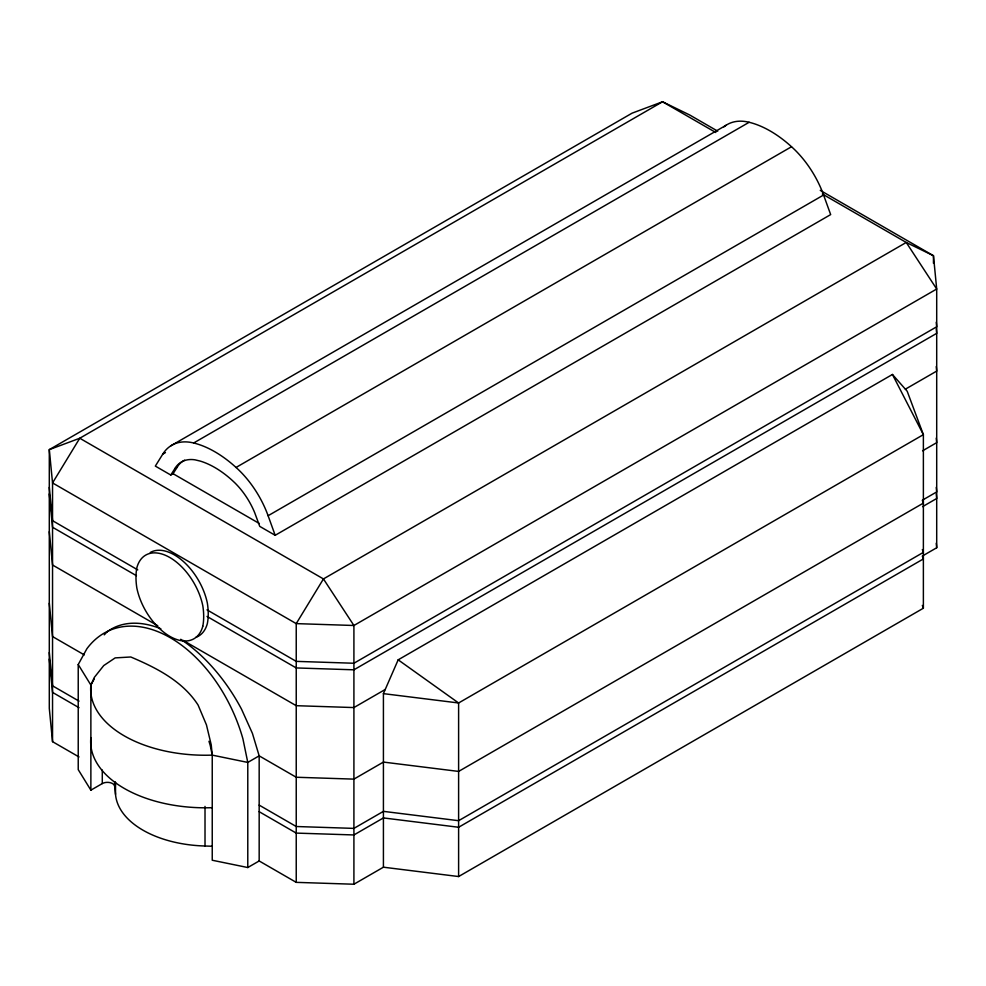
<?xml version="1.0" encoding="UTF-8"?>
<svg xmlns="http://www.w3.org/2000/svg" width="986" height="986" viewBox="0 0 986 986"><rect width="100%" height="100%" fill="white"/><g stroke="black" fill="none" stroke-linecap="round" stroke-linejoin="round"><path stroke-width="1.48" d="M383.418 867.199L383.418 693.639L398.171 659.831L892.441 374.47L907.194 391.245L923.377 434.653L923.377 608.214L458.613 876.542L383.418 867.199L353.912 884.232L296.231 882.359L259.17 860.963L247.782 867.532L212.236 860.236L212.236 755.116L211.238 744.886L206.444 724.87L198.1 705.076C182.73 681.116 156.219 667.768 130.781 656.984L115.177 657.896L103.74 665.562L94.336 677.394L90.872 685.048L90.872 790.168L102.285 783.574A7.259 4.19 0 0 1 110.001 782.625A7.259 4.19 0 0 1 114.672 786.286L115.596 795.061A93.978 54.255 0 0 0 203.745 845.963L211.978 846.247M90.872 790.168L78.227 769.635L78.227 664.527L86.867 648.763A125.863 80.642 66.2 0 1 170.282 637.72A125.863 80.642 66.2 0 1 242.926 738.859L247.782 762.424L247.782 867.532M922.329 500.296L923.377 503.106L458.613 771.422L383.418 762.079L353.912 779.125L296.231 777.251L259.17 755.855L247.782 762.424L212.236 755.116A114.647 66.198 0 0 1 90.872 685.048L94.348 678.701M165.438 452.599L162.776 454.127L155.332 466.095L170.775 475.018L173.055 473.699L178.367 465.38A52.566 30.356 60 0 1 184.678 460.154M170.775 475.018L176.1 466.698A52.566 30.356 60 0 1 195.08 459.846L200.294 461.103A89.06 51.42 60 0 1 232.265 480.416L234.878 482.869A54.131 31.244 60 0 1 254.733 512.782L259.737 526.376L275.18 535.299L830.668 214.591L823.581 195.018A73.445 42.41 60 0 0 791.524 146.741A108.386 62.574 60 0 0 749.15 122.276A71.892 41.511 60 0 0 723.909 126.874M104.257 634.848L107.215 631.681M170.677 445.918L726.164 125.222M162.776 454.127A71.892 41.511 60 0 1 193.675 442.985L749.15 122.276M174.744 468.646L177.024 467.327M193.675 442.985A108.386 62.574 60 0 1 236.048 467.45L791.524 146.741M275.18 535.299L268.106 515.727L823.581 195.018M385.23 689.473L353.912 707.566L296.231 705.693L183.039 640.345M905.37 389.174L936.7 371.093L936.256 366.545M922.588 450.799L936.7 442.652L936.256 438.104M922.588 500.075L936.7 491.928L936.256 487.38M922.588 506.644L936.7 498.497L936.256 493.949M922.588 555.907L936.7 547.76L936.7 289.021L933.459 255.719L820.266 190.372M383.418 693.639L458.613 702.981L923.377 434.653L892.441 374.47M717.734 131.175L689.769 115.029L662.555 101.768L632.088 113.156L49.3 449.628L49.3 708.367L52.541 741.669L79.016 756.952M715.824 132.518L662.555 101.768L79.755 438.24L49.3 449.628L52.541 482.93L52.541 741.669M822.349 194.02L906.245 242.457L933.459 255.719L933.459 263.274M173.055 473.699L259.355 523.529M137.769 569.883L52.541 520.682L49.3 487.38M207.011 609.866L296.231 661.372L353.912 663.245L936.7 326.773L936.256 322.225M136.438 575.688L52.541 527.251L49.3 493.949M207.011 616.435L296.231 667.941L353.912 669.814L936.7 333.342L936.256 328.806M157.748 625.728L52.541 565.003L49.3 531.7M84.315 654.901L52.541 636.562L49.3 603.259M79.016 701.12L52.541 685.825L49.3 652.535M259.17 805.118L296.231 826.514L353.912 828.388L383.418 811.355L458.613 820.697L923.377 552.37L922.329 549.572M79.016 707.689L52.541 692.394L49.3 659.104M259.17 811.688L296.231 833.096L353.912 834.957L383.418 817.924L458.613 827.266L923.377 558.939L922.329 556.141M398.171 659.831L458.613 702.981L458.613 876.542M78.227 664.527L90.872 685.048M922.329 605.416L923.377 608.214M212.236 755.116L210.277 745.638A93.497 59.899 66.2 0 0 208.97 741.275M936.256 543.224L936.7 547.76M353.912 884.232L353.912 625.494L323.445 578.93L79.755 438.24L52.541 482.93L296.231 623.62L353.912 625.494L936.7 289.021L906.245 242.457L323.445 578.93L296.231 623.62L296.231 882.359M259.17 860.963L259.17 755.855L252.416 733.374L241.558 709.242A126.294 72.915 60 0 0 180.709 639.285M205.014 806.4L205.014 846M115.522 782.144L115.522 794.334M114.672 781.787L114.672 786.286M102.285 770.066L102.285 783.574M212.236 807.682A114.647 66.198 0 0 1 90.872 737.614M107.252 631.73A126.294 72.915 60 0 1 160.841 628.748M236.048 467.45A73.445 42.41 60 0 1 268.106 515.727M150.254 552.505A48.277 27.867 60 0 1 207.356 603.149A63.424 36.618 60 0 1 207.356 623.546A48.277 27.867 60 0 1 195.869 637.35M202.808 626.172A63.424 36.618 60 0 0 202.808 605.774A48.277 27.867 60 0 0 169.839 557.521A48.277 27.867 60 0 0 136.857 567.702A63.424 36.618 60 0 0 136.857 588.1A48.277 27.867 60 0 0 169.839 636.352A48.277 27.867 60 0 0 202.808 626.172"/></g></svg>
